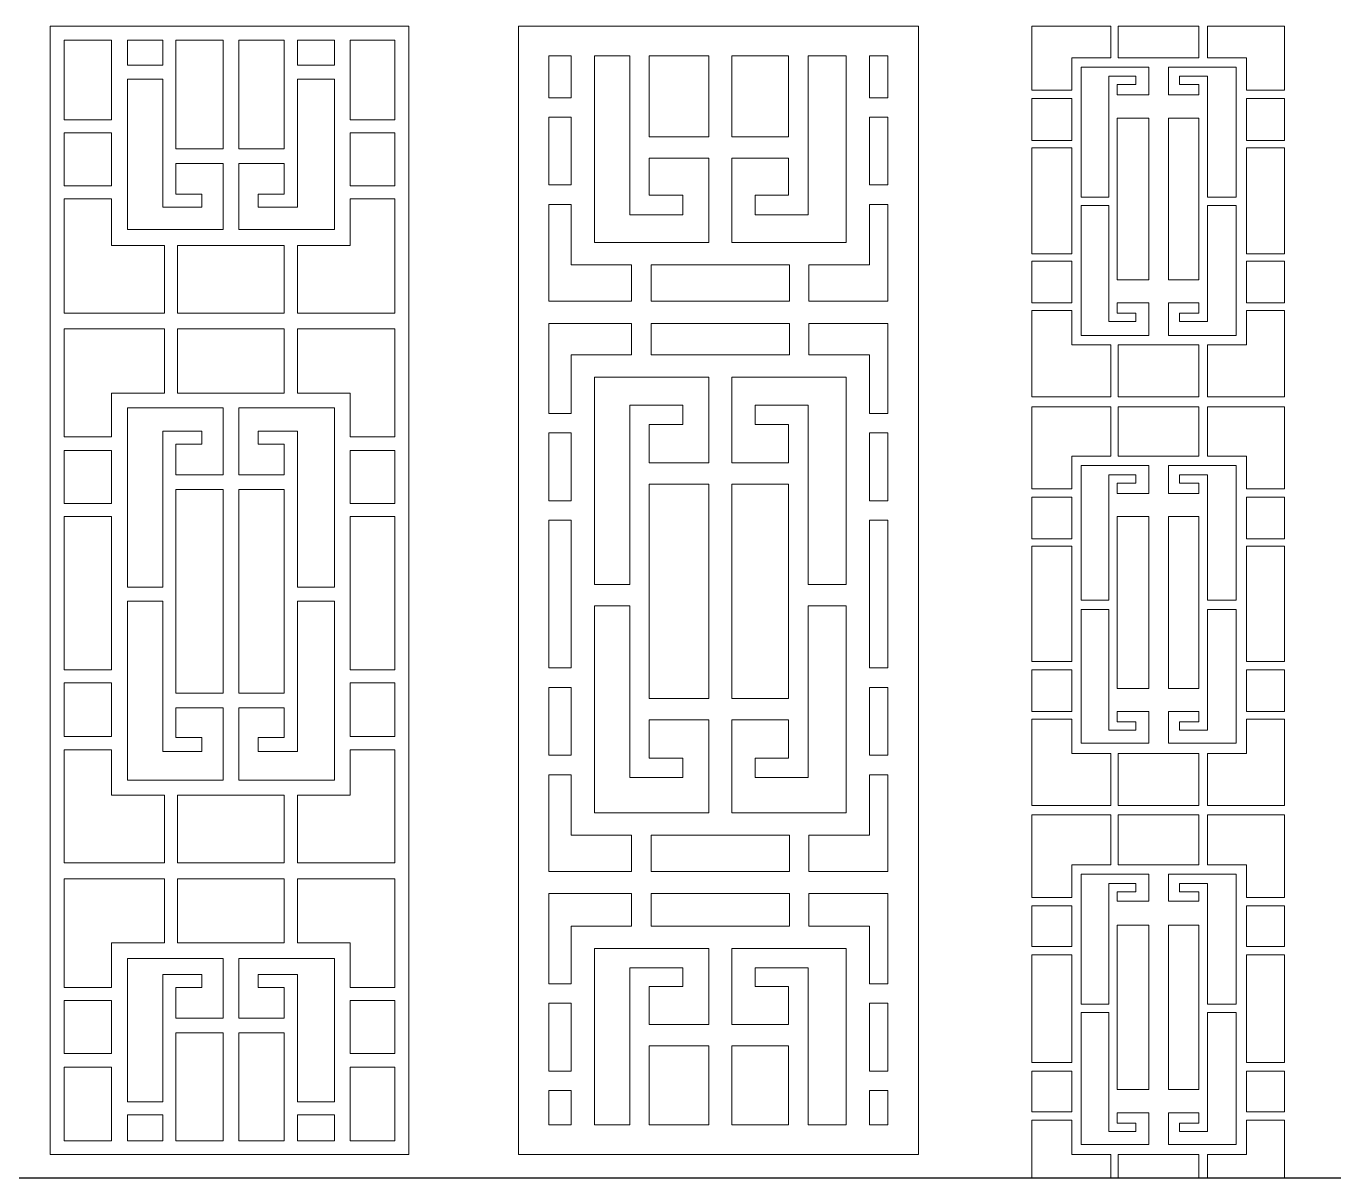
# Model space of a CAD drawing. Extents: x -66030 to 95157, y -13132 to 45879.
# Drawn here: x 36715 to 42215, y 31869 to 36712 of the extents above; entities that cross this region are included whole.
import ezdxf

# ---------------------------------------------------------------- set-up
doc = ezdxf.new("R2010")
doc.units = 0
doc.header["$LTSCALE"] = 100
doc.header["$MEASUREMENT"] = 0
doc.layers.get('0').update_dxf_attribs({"linetype": 'CONTINUOUS'})
doc.layers.add('3', color=11, linetype='CONTINUOUS')

msp = doc.modelspace()

# ---------------------------------------------------------------- linework, layer by layer
at = {"lineweight": 0}
for points in [[(36816.4, 36712.3), (38324.1, 36712.3), (38324.1, 31966.6), (36816.4, 31966.6), (36816.4, 36712.3)], [(38785, 36712.3), (40468.5, 36712.3), (40468.5, 31966.6), (38785, 31966.6), (38785, 36712.3)], [(40945, 36442.8), (41113, 36442.8), (41113, 36579.5), (41277, 36579.5), (41277, 36712.3), (40945, 36712.3), (40945, 36442.8)], [(41308.3, 36712.3), (41308.3, 36579.5), (41648.1, 36579.5), (41648.1, 36712.3), (41308.3, 36712.3)], [(41683.2, 36712.3), (41683.2, 36579.5), (41847.3, 36579.5), (41847.3, 36442.8), (42007.4, 36442.8), (42007.4, 36712.3), (41683.2, 36712.3)], [(36875, 36317.8), (37074.2, 36317.8), (37074.2, 36653.7), (36875, 36653.7), (36875, 36317.8)], [(37140.6, 36548.3), (37289, 36548.3), (37289, 36653.7), (37140.6, 36653.7), (37140.6, 36548.3)], [(37542.9, 36653.7), (37343.7, 36653.7), (37343.7, 36196.7), (37542.9, 36196.7), (37542.9, 36653.7)], [(37609.3, 36196.7), (37800.7, 36196.7), (37800.7, 36653.7), (37609.3, 36653.7), (37609.3, 36196.7)], [(37855.4, 36548.3), (38011.6, 36548.3), (38011.6, 36653.7), (37855.4, 36653.7), (37855.4, 36548.3)], [(38078, 36653.7), (38078, 36317.8), (38265.5, 36317.8), (38265.5, 36653.7), (38078, 36653.7)], [(38913.9, 36587.3), (39007.6, 36587.3), (39007.6, 36411.6), (38913.9, 36411.6), (38913.9, 36587.3)], [(39105.3, 36587.3), (39253.7, 36587.3), (39253.7, 35919.4), (39476.4, 35919.4), (39476.4, 36001.4), (39335.7, 36001.4), (39335.7, 36157.7), (39585.7, 36157.7), (39585.7, 35802.2), (39105.3, 35802.2), (39105.3, 36587.3)], [(39335.7, 36587.3), (39585.7, 36587.3), (39585.7, 36247.5), (39335.7, 36247.5), (39335.7, 36587.3)], [(39683.4, 36587.3), (39921.6, 36587.3), (39921.6, 36247.5), (39683.4, 36247.5), (39683.4, 36587.3)], [(40003.7, 36587.3), (40163.8, 36587.3), (40163.8, 35802.2), (39683.4, 35802.2), (39683.4, 36157.7), (39921.6, 36157.7), (39921.6, 36001.4), (39781, 36001.4), (39781, 35919.4), (40003.7, 35919.4), (40003.7, 36587.3)], [(40261.5, 36587.3), (40339.6, 36587.3), (40339.6, 36411.6), (40261.5, 36411.6), (40261.5, 36587.3)], [(41152, 36540.5), (41437.2, 36540.5), (41437.2, 36423.3), (41304.3, 36423.3), (41304.3, 36466.3), (41382.5, 36466.3), (41382.5, 36501.4), (41304.3, 36501.4), (41269.2, 36501.4), (41269.2, 36501.4), (41269.2, 36466.3), (41269.2, 36466.3), (41269.2, 35993.6), (41152, 35993.6), (41152, 36540.5)], [(41683.2, 35993.6), (41804.3, 35993.6), (41804.3, 36540.5), (41519.2, 36540.5), (41519.2, 36423.3), (41648.1, 36423.3), (41648.1, 36466.3), (41566, 36466.3), (41566, 36501.4), (41648.1, 36501.4), (41683.2, 36501.4), (41683.2, 35993.6)], [(37289, 36489.7), (37140.6, 36489.7), (37140.6, 35856.9), (37542.9, 35856.9), (37542.9, 36134.2), (37343.7, 36134.2), (37343.7, 36005.3), (37453.1, 36005.3), (37453.1, 35950.7), (37289, 35950.7), (37289, 36489.7)], [(38011.6, 36489.7), (37855.4, 36489.7), (37855.4, 35950.7), (37691.3, 35950.7), (37691.3, 36005.3), (37800.7, 36005.3), (37800.7, 36134.2), (37609.3, 36134.2), (37609.3, 35856.9), (38011.6, 35856.9), (38011.6, 36489.7)], [(40945, 36231.9), (41113, 36231.9), (41113, 36407.7), (40945, 36407.7), (40945, 36231.9)], [(42007.4, 36407.7), (41847.3, 36407.7), (41847.3, 36231.9), (42007.4, 36231.9), (42007.4, 36407.7)], [(38913.9, 36044.4), (38913.9, 36329.5), (39007.6, 36329.5), (39007.6, 36044.4), (38913.9, 36044.4)], [(40339.6, 36329.5), (40339.6, 36044.4), (40261.5, 36044.4), (40261.5, 36329.5), (40339.6, 36329.5)], [(41437.2, 36325.6), (41437.2, 35646), (41304.3, 35646), (41304.3, 36325.6), (41437.2, 36325.6)], [(41519.2, 35646), (41648.1, 35646), (41648.1, 36325.6), (41519.2, 36325.6), (41519.2, 35646)], [(36875, 36040.5), (37074.2, 36040.5), (37074.2, 36263.1), (36875, 36263.1), (36875, 36040.5)], [(38265.5, 36263.1), (38078, 36263.1), (38078, 36040.5), (38265.5, 36040.5), (38265.5, 36263.1)], [(40945, 35755.4), (41113, 35755.4), (41113, 36200.6), (40945, 36200.6), (40945, 35755.4)], [(42007.4, 36200.6), (41847.3, 36200.6), (41847.3, 35755.4), (42007.4, 35755.4), (42007.4, 36200.6)], [(37296.8, 35790.5), (37074.2, 35790.5), (37074.2, 35985.8), (36875, 35985.8), (36875, 35505.4), (37296.8, 35505.4), (37296.8, 35790.5)], [(38265.5, 35985.8), (38078, 35985.8), (38078, 35790.5), (37855.4, 35790.5), (37855.4, 35505.4), (38265.5, 35505.4), (38265.5, 35985.8)], [(38913.9, 35556.2), (38913.9, 35962.4), (39007.6, 35962.4), (39007.6, 35708.5), (39261.5, 35708.5), (39261.5, 35556.2), (38913.9, 35556.2)], [(40339.6, 35962.4), (40339.6, 35556.2), (40007.6, 35556.2), (40007.6, 35708.5), (40261.5, 35708.5), (40261.5, 35962.4), (40339.6, 35962.4)], [(41269.2, 35958.5), (41269.2, 35505.4), (41269.2, 35505.4), (41269.2, 35470.2), (41304.3, 35470.2), (41382.5, 35470.2), (41382.5, 35505.4), (41304.3, 35505.4), (41304.3, 35548.4), (41437.2, 35548.4), (41437.2, 35411.6), (41152, 35411.6), (41152, 35958.5), (41269.2, 35958.5)], [(41804.3, 35958.5), (41683.2, 35958.5), (41683.2, 35505.4), (41683.2, 35470.2), (41683.2, 35470.2), (41566, 35470.2), (41566, 35505.4), (41648.1, 35505.4), (41648.1, 35548.4), (41519.2, 35548.4), (41519.2, 35411.6), (41804.3, 35411.6), (41804.3, 35958.5)], [(37800.7, 35790.5), (37351.5, 35790.5), (37351.5, 35505.4), (37800.7, 35505.4), (37800.7, 35790.5)], [(39925.5, 35708.5), (39343.6, 35708.5), (39343.6, 35556.2), (39925.5, 35556.2), (39925.5, 35708.5)], [(40945, 35548.4), (41113, 35548.4), (41113, 35724.1), (40945, 35724.1), (40945, 35548.4)], [(42007.4, 35724.1), (41847.3, 35724.1), (41847.3, 35548.4), (42007.4, 35548.4), (42007.4, 35724.1)], [(40945, 35153.8), (41277, 35153.8), (41277, 35157.8), (41277, 35157.8), (41277, 35372.6), (41113, 35372.6), (41113, 35517.1), (40945, 35517.1), (40945, 35153.8)], [(42007.4, 35517.1), (41847.3, 35517.1), (41847.3, 35372.6), (41683.2, 35372.6), (41683.2, 35153.8), (42007.4, 35153.8), (42007.4, 35517.1)], [(36875, 34985.9), (37074.2, 34985.9), (37074.2, 35169.5), (37296.8, 35169.5), (37296.8, 35439), (36875, 35439), (36875, 34985.9)], [(37800.7, 35439), (37351.5, 35439), (37351.5, 35169.5), (37800.7, 35169.5), (37800.7, 35439)], [(38265.5, 35439), (37855.4, 35439), (37855.4, 35169.5), (38078, 35169.5), (38078, 34985.9), (38265.5, 34985.9), (38265.5, 35439)], [(38913.9, 35083.5), (38913.9, 35462.4), (39261.5, 35462.4), (39261.5, 35329.6), (39007.6, 35329.6), (39007.6, 35083.5), (38913.9, 35083.5)], [(39925.5, 35462.4), (39343.6, 35462.4), (39343.6, 35329.6), (39925.5, 35329.6), (39925.5, 35462.4)], [(40339.6, 35462.4), (40339.6, 35083.5), (40261.5, 35083.5), (40261.5, 35329.6), (40007.6, 35329.6), (40007.6, 35462.4), (40339.6, 35462.4)], [(41308.3, 35153.8), (41648.1, 35153.8), (41648.1, 35157.8), (41648.1, 35157.8), (41648.1, 35372.6), (41308.3, 35372.6), (41308.3, 35153.8)], [(39253.7, 35118.7), (39476.4, 35118.7), (39476.4, 35036.7), (39335.7, 35036.7), (39335.7, 34876.5), (39585.7, 34876.5), (39585.7, 35235.9), (39105.3, 35235.9), (39105.3, 34364.8), (39253.7, 34364.8), (39253.7, 35118.7)], [(40003.7, 34364.8), (40163.8, 34364.8), (40163.8, 35235.9), (39683.4, 35235.9), (39683.4, 34876.5), (39921.6, 34876.5), (39921.6, 35036.7), (39781, 35036.7), (39781, 35118.7), (40003.7, 35118.7), (40003.7, 34364.8)], [(37289, 35009.3), (37453.1, 35009.3), (37453.1, 34954.6), (37343.7, 34954.6), (37343.7, 34825.7), (37542.9, 34825.7), (37542.9, 35107), (37140.6, 35107), (37140.6, 34353.1), (37289, 34353.1), (37289, 35009.3)], [(37855.4, 34353.1), (38011.6, 34353.1), (38011.6, 35107), (37609.3, 35107), (37609.3, 34825.7), (37800.7, 34825.7), (37800.7, 34954.6), (37691.3, 34954.6), (37691.3, 35009.3), (37855.4, 35009.3), (37855.4, 34353.1)], [(40945, 34767.2), (41113, 34767.2), (41113, 34903.9), (41277, 34903.9), (41277, 35110.9), (40945, 35110.9), (40945, 34767.2)], [(41648.1, 35110.9), (41308.3, 35110.9), (41308.3, 34903.9), (41648.1, 34903.9), (41648.1, 35110.9)], [(42007.4, 35110.9), (41683.2, 35110.9), (41683.2, 34903.9), (41847.3, 34903.9), (41847.3, 34767.2), (42007.4, 34767.2), (42007.4, 35110.9)], [(38913.9, 34716.4), (38913.9, 35001.5), (39007.6, 35001.5), (39007.6, 34716.4), (38913.9, 34716.4)], [(40339.6, 35001.5), (40339.6, 34716.4), (40261.5, 34716.4), (40261.5, 35001.5), (40339.6, 35001.5)], [(36875, 34704.7), (37074.2, 34704.7), (37074.2, 34927.3), (36875, 34927.3), (36875, 34704.7)], [(38265.5, 34927.3), (38078, 34927.3), (38078, 34704.7), (38265.5, 34704.7), (38265.5, 34927.3)], [(41152, 34298.4), (41269.2, 34298.4), (41269.2, 34790.6), (41269.2, 34790.6), (41269.2, 34825.7), (41269.2, 34825.7), (41304.3, 34825.7), (41382.5, 34825.7), (41382.5, 34790.6), (41304.3, 34790.6), (41304.3, 34747.6), (41437.2, 34747.6), (41437.2, 34864.8), (41152, 34864.8), (41152, 34298.4)], [(41683.2, 34298.4), (41804.3, 34298.4), (41804.3, 34864.8), (41519.2, 34864.8), (41519.2, 34747.6), (41648.1, 34747.6), (41648.1, 34790.6), (41566, 34790.6), (41566, 34825.7), (41648.1, 34825.7), (41683.2, 34825.7), (41683.2, 34298.4)], [(39585.7, 34786.7), (39335.7, 34786.7), (39335.7, 33884.4), (39585.7, 33884.4), (39585.7, 34786.7)], [(39683.4, 33884.4), (39921.6, 33884.4), (39921.6, 34786.7), (39683.4, 34786.7), (39683.4, 33884.4)], [(37542.9, 34763.3), (37343.7, 34763.3), (37343.7, 33907.8), (37542.9, 33907.8), (37542.9, 34763.3)], [(37609.3, 33907.8), (37800.7, 33907.8), (37800.7, 34763.3), (37609.3, 34763.3), (37609.3, 33907.8)], [(40945, 34556.2), (41113, 34556.2), (41113, 34732), (40945, 34732), (40945, 34556.2)], [(42007.4, 34732), (41847.3, 34732), (41847.3, 34556.2), (42007.4, 34556.2), (42007.4, 34732)], [(36875, 34005.5), (37074.2, 34005.5), (37074.2, 34650), (36875, 34650), (36875, 34005.5)], [(38265.5, 34650), (38078, 34650), (38078, 34005.5), (38265.5, 34005.5), (38265.5, 34650)], [(38913.9, 34013.3), (38913.9, 34634.4), (39007.6, 34634.4), (39007.6, 34013.3), (38913.9, 34013.3)], [(40339.6, 34634.4), (40339.6, 34013.3), (40261.5, 34013.3), (40261.5, 34634.4), (40339.6, 34634.4)], [(41437.2, 34650), (41437.2, 33927.4), (41304.3, 33927.4), (41304.3, 34650), (41437.2, 34650)], [(41519.2, 33927.4), (41648.1, 33927.4), (41648.1, 34650), (41519.2, 34650), (41519.2, 33927.4)], [(40945, 34040.6), (41113, 34040.6), (41113, 34525), (40945, 34525), (40945, 34040.6)], [(42007.4, 34525), (41847.3, 34525), (41847.3, 34040.6), (42007.4, 34040.6), (42007.4, 34525)], [(37289, 34294.5), (37140.6, 34294.5), (37140.6, 33540.7), (37542.9, 33540.7), (37542.9, 33845.3), (37343.7, 33845.3), (37343.7, 33720.4), (37453.1, 33720.4), (37453.1, 33661.8), (37289, 33661.8), (37289, 34294.5)], [(38011.6, 34294.5), (37855.4, 34294.5), (37855.4, 33661.8), (37691.3, 33661.8), (37691.3, 33720.4), (37800.7, 33720.4), (37800.7, 33845.3), (37609.3, 33845.3), (37609.3, 33540.7), (38011.6, 33540.7), (38011.6, 34294.5)], [(39253.7, 34275), (39105.3, 34275), (39105.3, 33404), (39585.7, 33404), (39585.7, 33794.6), (39335.7, 33794.6), (39335.7, 33634.4), (39476.4, 33634.4), (39476.4, 33552.4), (39253.7, 33552.4), (39253.7, 34275)], [(40163.8, 34275), (40003.7, 34275), (40003.7, 33552.4), (39781, 33552.4), (39781, 33634.4), (39921.6, 33634.4), (39921.6, 33794.6), (39683.4, 33794.6), (39683.4, 33404), (40163.8, 33404), (40163.8, 34275)], [(41269.2, 34259.4), (41152, 34259.4), (41152, 33696.9), (41437.2, 33696.9), (41437.2, 33829.7), (41304.3, 33829.7), (41304.3, 33786.8), (41382.5, 33786.8), (41382.5, 33751.6), (41304.3, 33751.6), (41269.2, 33751.6), (41269.2, 33786.8), (41269.2, 33786.8), (41269.2, 34259.4)], [(41804.3, 34259.4), (41683.2, 34259.4), (41683.2, 33786.8), (41683.2, 33751.6), (41683.2, 33751.6), (41566, 33751.6), (41566, 33786.8), (41648.1, 33786.8), (41648.1, 33829.7), (41519.2, 33829.7), (41519.2, 33696.9), (41804.3, 33696.9), (41804.3, 34259.4)], [(40945, 33829.7), (41113, 33829.7), (41113, 34005.5), (40945, 34005.5), (40945, 33829.7)], [(42007.4, 34005.5), (41847.3, 34005.5), (41847.3, 33829.7), (42007.4, 33829.7), (42007.4, 34005.5)], [(36875, 33724.3), (37074.2, 33724.3), (37074.2, 33950.8), (36875, 33950.8), (36875, 33724.3)], [(38265.5, 33950.8), (38078, 33950.8), (38078, 33724.3), (38265.5, 33724.3), (38265.5, 33950.8)], [(38913.9, 33646.1), (38913.9, 33931.3), (39007.6, 33931.3), (39007.6, 33646.1), (38913.9, 33646.1)], [(40339.6, 33931.3), (40339.6, 33646.1), (40261.5, 33646.1), (40261.5, 33931.3), (40339.6, 33931.3)], [(40945, 33435.2), (41277, 33435.2), (41277, 33443), (41277, 33443), (41277, 33654), (41113, 33654), (41113, 33798.5), (40945, 33798.5), (40945, 33435.2)], [(42007.4, 33798.5), (41847.3, 33798.5), (41847.3, 33654), (41683.2, 33654), (41683.2, 33435.2), (42007.4, 33435.2), (42007.4, 33798.5)], [(37296.8, 33478.2), (37074.2, 33478.2), (37074.2, 33669.6), (36875, 33669.6), (36875, 33193.1), (37296.8, 33193.1), (37296.8, 33478.2)], [(38265.5, 33669.6), (38078, 33669.6), (38078, 33478.2), (37855.4, 33478.2), (37855.4, 33193.1), (38265.5, 33193.1), (38265.5, 33669.6)], [(41308.3, 33435.2), (41648.1, 33435.2), (41648.1, 33443), (41648.1, 33443), (41648.1, 33654), (41308.3, 33654), (41308.3, 33435.2)], [(38913.9, 33157.9), (38913.9, 33564.1), (39007.6, 33564.1), (39007.6, 33310.2), (39261.5, 33310.2), (39261.5, 33157.9), (38913.9, 33157.9)], [(40339.6, 33564.1), (40339.6, 33157.9), (40007.6, 33157.9), (40007.6, 33310.2), (40261.5, 33310.2), (40261.5, 33564.1), (40339.6, 33564.1)], [(37800.7, 33478.2), (37351.5, 33478.2), (37351.5, 33193.1), (37800.7, 33193.1), (37800.7, 33478.2)], [(40945, 33048.5), (41113, 33048.5), (41113, 33185.2), (41277, 33185.2), (41277, 33396.2), (40945, 33396.2), (40945, 33048.5)], [(41648.1, 33396.2), (41308.3, 33396.2), (41308.3, 33185.2), (41648.1, 33185.2), (41648.1, 33396.2)], [(42007.4, 33396.2), (41683.2, 33396.2), (41683.2, 33185.2), (41847.3, 33185.2), (41847.3, 33048.5), (42007.4, 33048.5), (42007.4, 33396.2)], [(39925.5, 33310.2), (39343.6, 33310.2), (39343.6, 33157.9), (39925.5, 33157.9), (39925.5, 33310.2)], [(36875, 32669.7), (37074.2, 32669.7), (37074.2, 32857.1), (37296.8, 32857.1), (37296.8, 33126.7), (36875, 33126.7), (36875, 32669.7)], [(37800.7, 33126.7), (37351.5, 33126.7), (37351.5, 32857.1), (37800.7, 32857.1), (37800.7, 33126.7)], [(38265.5, 33126.7), (37855.4, 33126.7), (37855.4, 32857.1), (38078, 32857.1), (38078, 32669.7), (38265.5, 32669.7), (38265.5, 33126.7)], [(41152, 32599.3), (41269.2, 32599.3), (41269.2, 33072), (41269.2, 33072), (41269.2, 33107.1), (41269.2, 33107.1), (41304.3, 33107.1), (41382.5, 33107.1), (41382.5, 33072), (41304.3, 33072), (41304.3, 33032.9), (41437.2, 33032.9), (41437.2, 33146.2), (41152, 33146.2), (41152, 32599.3)], [(41683.2, 32599.3), (41804.3, 32599.3), (41804.3, 33146.2), (41519.2, 33146.2), (41519.2, 33032.9), (41648.1, 33032.9), (41648.1, 33072), (41566, 33072), (41566, 33107.1), (41648.1, 33107.1), (41683.2, 33107.1), (41683.2, 32599.3)], [(38913.9, 32685.3), (38913.9, 33064.2), (39261.5, 33064.2), (39261.5, 32927.4), (39007.6, 32927.4), (39007.6, 32685.3), (38913.9, 32685.3)], [(39925.5, 33064.2), (39343.6, 33064.2), (39343.6, 32927.4), (39925.5, 32927.4), (39925.5, 33064.2)], [(40339.6, 33064.2), (40339.6, 32685.3), (40261.5, 32685.3), (40261.5, 32927.4), (40007.6, 32927.4), (40007.6, 33064.2), (40339.6, 33064.2)], [(40945, 32841.5), (41113, 32841.5), (41113, 33013.4), (40945, 33013.4), (40945, 32841.5)], [(42007.4, 33013.4), (41847.3, 33013.4), (41847.3, 32841.5), (42007.4, 32841.5), (42007.4, 33013.4)], [(41437.2, 32931.4), (41437.2, 32240), (41304.3, 32240), (41304.3, 32931.4), (41437.2, 32931.4)], [(41519.2, 32240), (41648.1, 32240), (41648.1, 32931.4), (41519.2, 32931.4), (41519.2, 32240)], [(37140.6, 32189.2), (37289, 32189.2), (37289, 32724.3), (37453.1, 32724.3), (37453.1, 32669.7), (37343.7, 32669.7), (37343.7, 32540.8), (37542.9, 32540.8), (37542.9, 32790.7), (37140.6, 32790.7), (37140.6, 32189.2)], [(37855.4, 32189.2), (38011.6, 32189.2), (38011.6, 32790.7), (37609.3, 32790.7), (37609.3, 32540.8), (37800.7, 32540.8), (37800.7, 32669.7), (37691.3, 32669.7), (37691.3, 32724.3), (37855.4, 32724.3), (37855.4, 32189.2)], [(39253.7, 32091.6), (39105.3, 32091.6), (39105.3, 32833.7), (39585.7, 32833.7), (39585.7, 32513.4), (39335.7, 32513.4), (39335.7, 32673.6), (39476.4, 32673.6), (39476.4, 32751.7), (39253.7, 32751.7), (39253.7, 32091.6)], [(40163.8, 32091.6), (40003.7, 32091.6), (40003.7, 32751.7), (39781, 32751.7), (39781, 32673.6), (39921.6, 32673.6), (39921.6, 32513.4), (39683.4, 32513.4), (39683.4, 32833.7), (40163.8, 32833.7), (40163.8, 32091.6)], [(40945, 32353.3), (41113, 32353.3), (41113, 32806.4), (40945, 32806.4), (40945, 32353.3)], [(42007.4, 32806.4), (41847.3, 32806.4), (41847.3, 32353.3), (42007.4, 32353.3), (42007.4, 32806.4)], [(36875, 32392.3), (37074.2, 32392.3), (37074.2, 32615), (36875, 32615), (36875, 32392.3)], [(38265.5, 32615), (38078, 32615), (38078, 32392.3), (38265.5, 32392.3), (38265.5, 32615)], [(38913.9, 32318.1), (38913.9, 32603.3), (39007.6, 32603.3), (39007.6, 32318.1), (38913.9, 32318.1)], [(40339.6, 32603.3), (40339.6, 32318.1), (40261.5, 32318.1), (40261.5, 32603.3), (40339.6, 32603.3)], [(41269.2, 32564.2), (41152, 32564.2), (41152, 32009.5), (41437.2, 32009.5), (41437.2, 32142.3), (41304.3, 32142.3), (41304.3, 32099.4), (41382.5, 32099.4), (41382.5, 32064.2), (41304.3, 32064.2), (41269.2, 32064.2), (41269.2, 32099.4), (41269.2, 32099.4), (41269.2, 32564.2)], [(41804.3, 32564.2), (41683.2, 32564.2), (41683.2, 32099.4), (41683.2, 32064.2), (41683.2, 32064.2), (41566, 32064.2), (41566, 32099.4), (41648.1, 32099.4), (41648.1, 32142.3), (41519.2, 32142.3), (41519.2, 32009.5), (41804.3, 32009.5), (41804.3, 32564.2)], [(37542.9, 32478.3), (37343.7, 32478.3), (37343.7, 32025.2), (37542.9, 32025.2), (37542.9, 32478.3)], [(37800.7, 32025.2), (37800.7, 32478.3), (37609.3, 32478.3), (37609.3, 32025.2), (37800.7, 32025.2)], [(39585.7, 32091.6), (39335.7, 32091.6), (39335.7, 32423.6), (39585.7, 32423.6), (39585.7, 32091.6)], [(39921.6, 32091.6), (39683.4, 32091.6), (39683.4, 32423.6), (39921.6, 32423.6), (39921.6, 32091.6)], [(37074.2, 32025.2), (37074.2, 32333.7), (36875, 32333.7), (36875, 32025.2), (37074.2, 32025.2)], [(38265.5, 32333.7), (38078, 32333.7), (38078, 32025.2), (38265.5, 32025.2), (38265.5, 32333.7)], [(40945, 32146.3), (41113, 32146.3), (41113, 32318.1), (40945, 32318.1), (40945, 32146.3)], [(42007.4, 32318.1), (41847.3, 32318.1), (41847.3, 32146.3), (42007.4, 32146.3), (42007.4, 32318.1)], [(39007.6, 32091.6), (38913.9, 32091.6), (38913.9, 32236.1), (39007.6, 32236.1), (39007.6, 32091.6)], [(40339.6, 32236.1), (40339.6, 32091.6), (40261.5, 32091.6), (40261.5, 32236.1), (40339.6, 32236.1)], [(37289, 32134.5), (37140.6, 32134.5), (37140.6, 32025.2), (37289, 32025.2), (37289, 32134.5)], [(38011.6, 32134.5), (37855.4, 32134.5), (37855.4, 32025.2), (38011.6, 32025.2), (38011.6, 32134.5)], [(41277, 31868.9), (41277, 31966.6), (41113, 31966.6), (41113, 32111.1), (40945, 32111.1), (40945, 31868.9), (41277, 31868.9)], [(42007.4, 32111.1), (41847.3, 32111.1), (41847.3, 31966.6), (41683.2, 31966.6), (41683.2, 31868.9), (42007.4, 31868.9), (42007.4, 32111.1)], [(41648.1, 31868.9), (41648.1, 31966.6), (41308.3, 31966.6), (41308.3, 31868.9), (41648.1, 31868.9)]]:
    msp.add_lwpolyline(points, close=True, dxfattribs=at)
at = {"layer": '3', "color": 2}
msp.add_line((-66009.4, 31868.9), (90873, 31868.9), dxfattribs=at)

doc.saveas('drawing.dxf')
